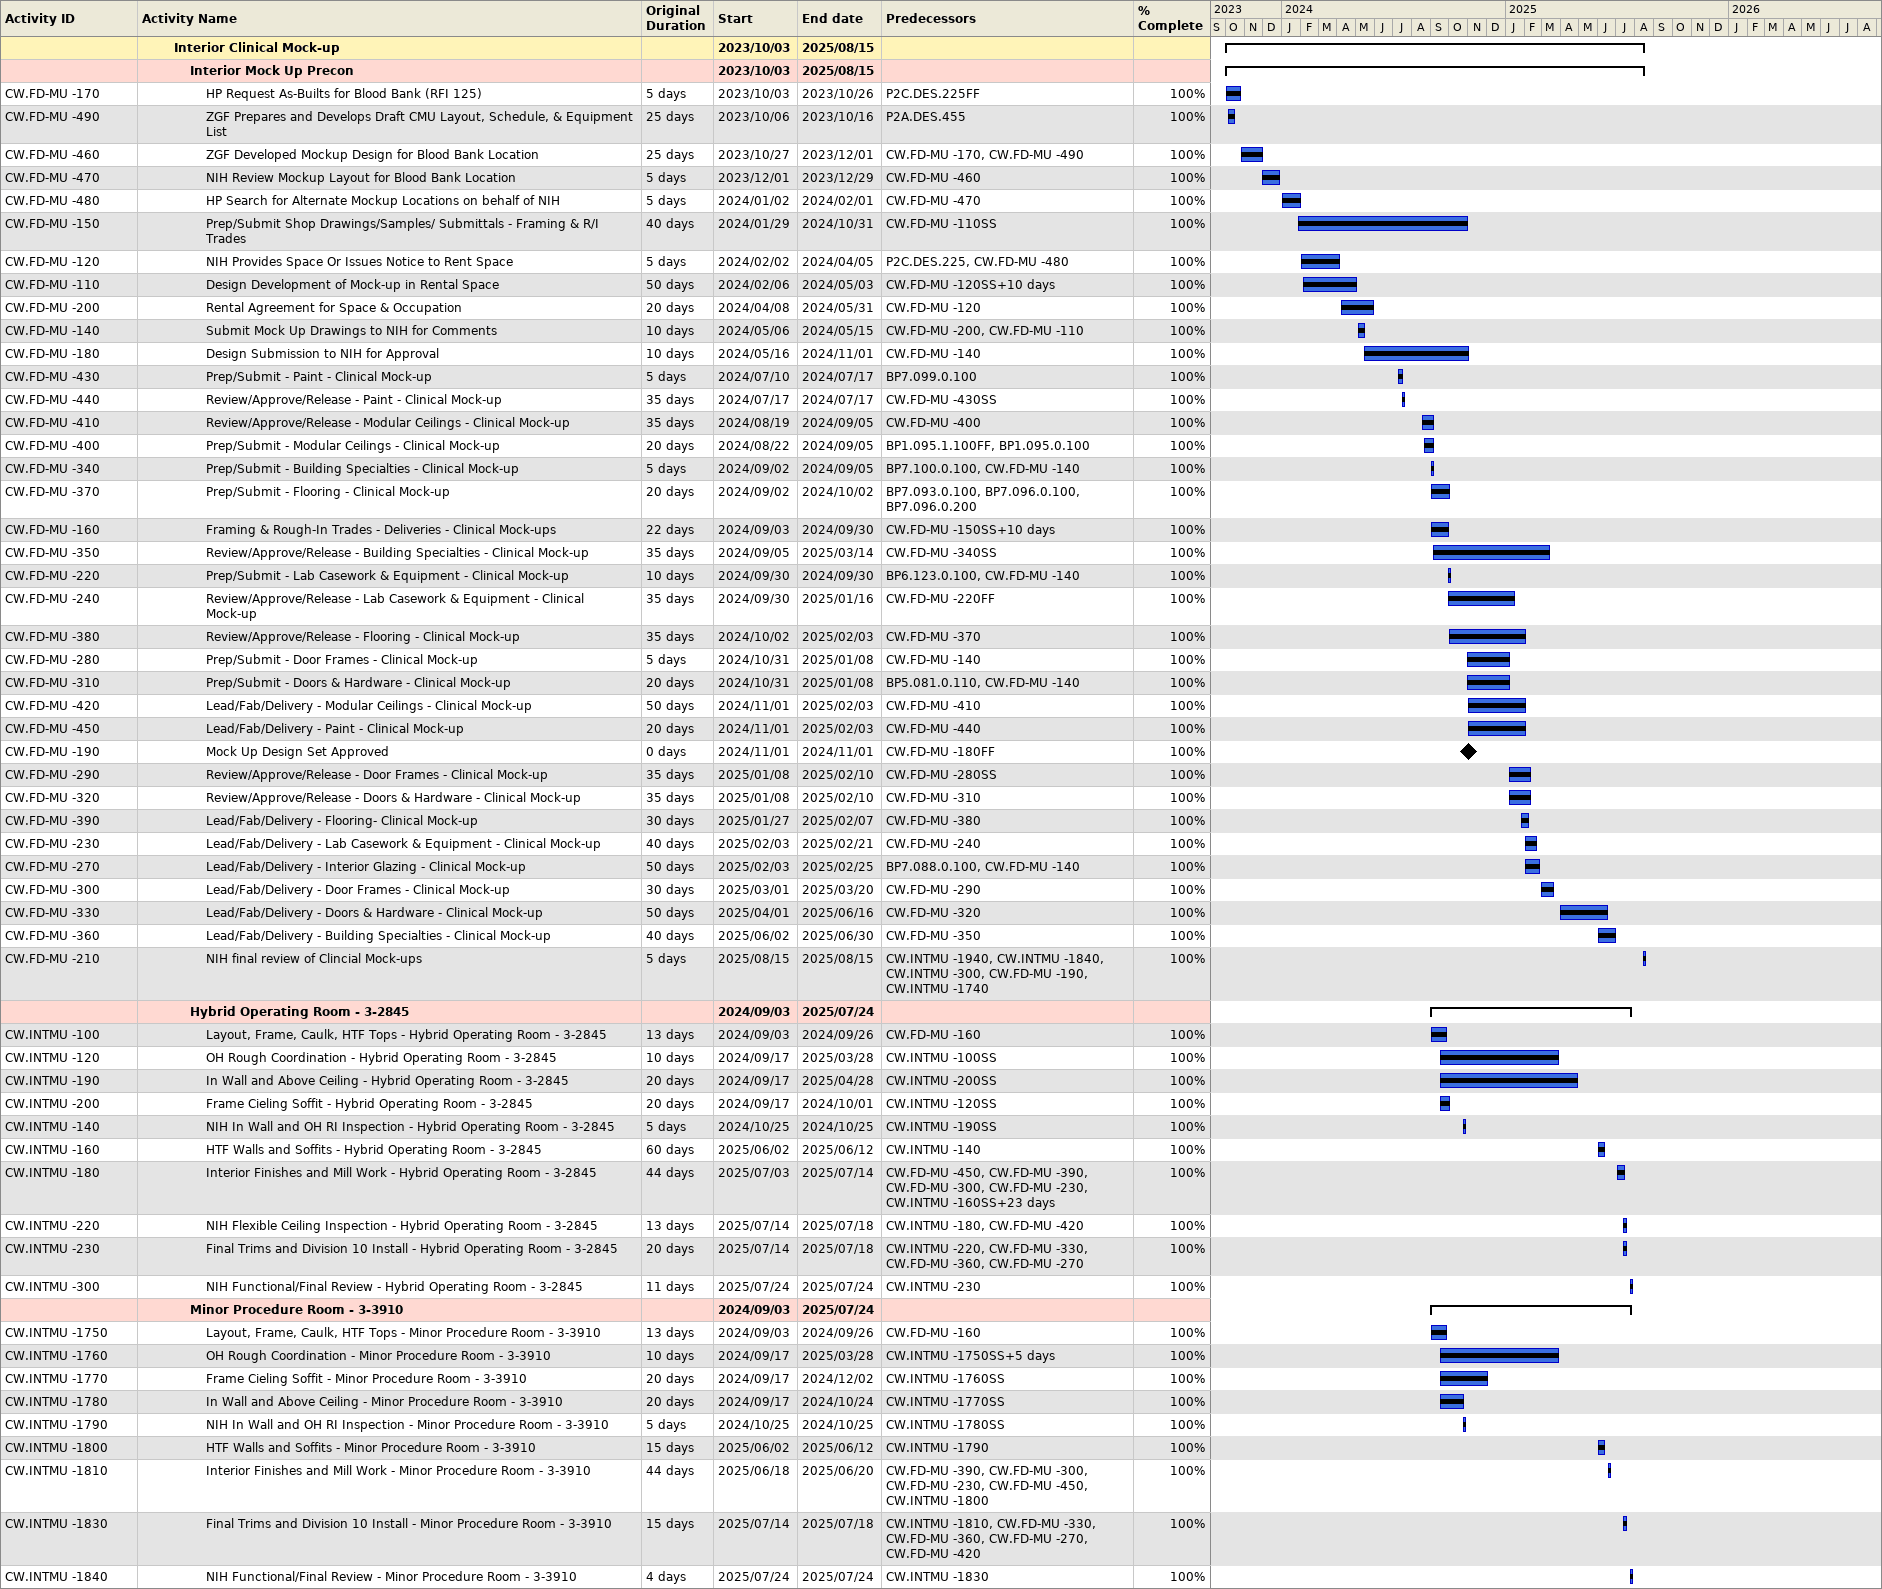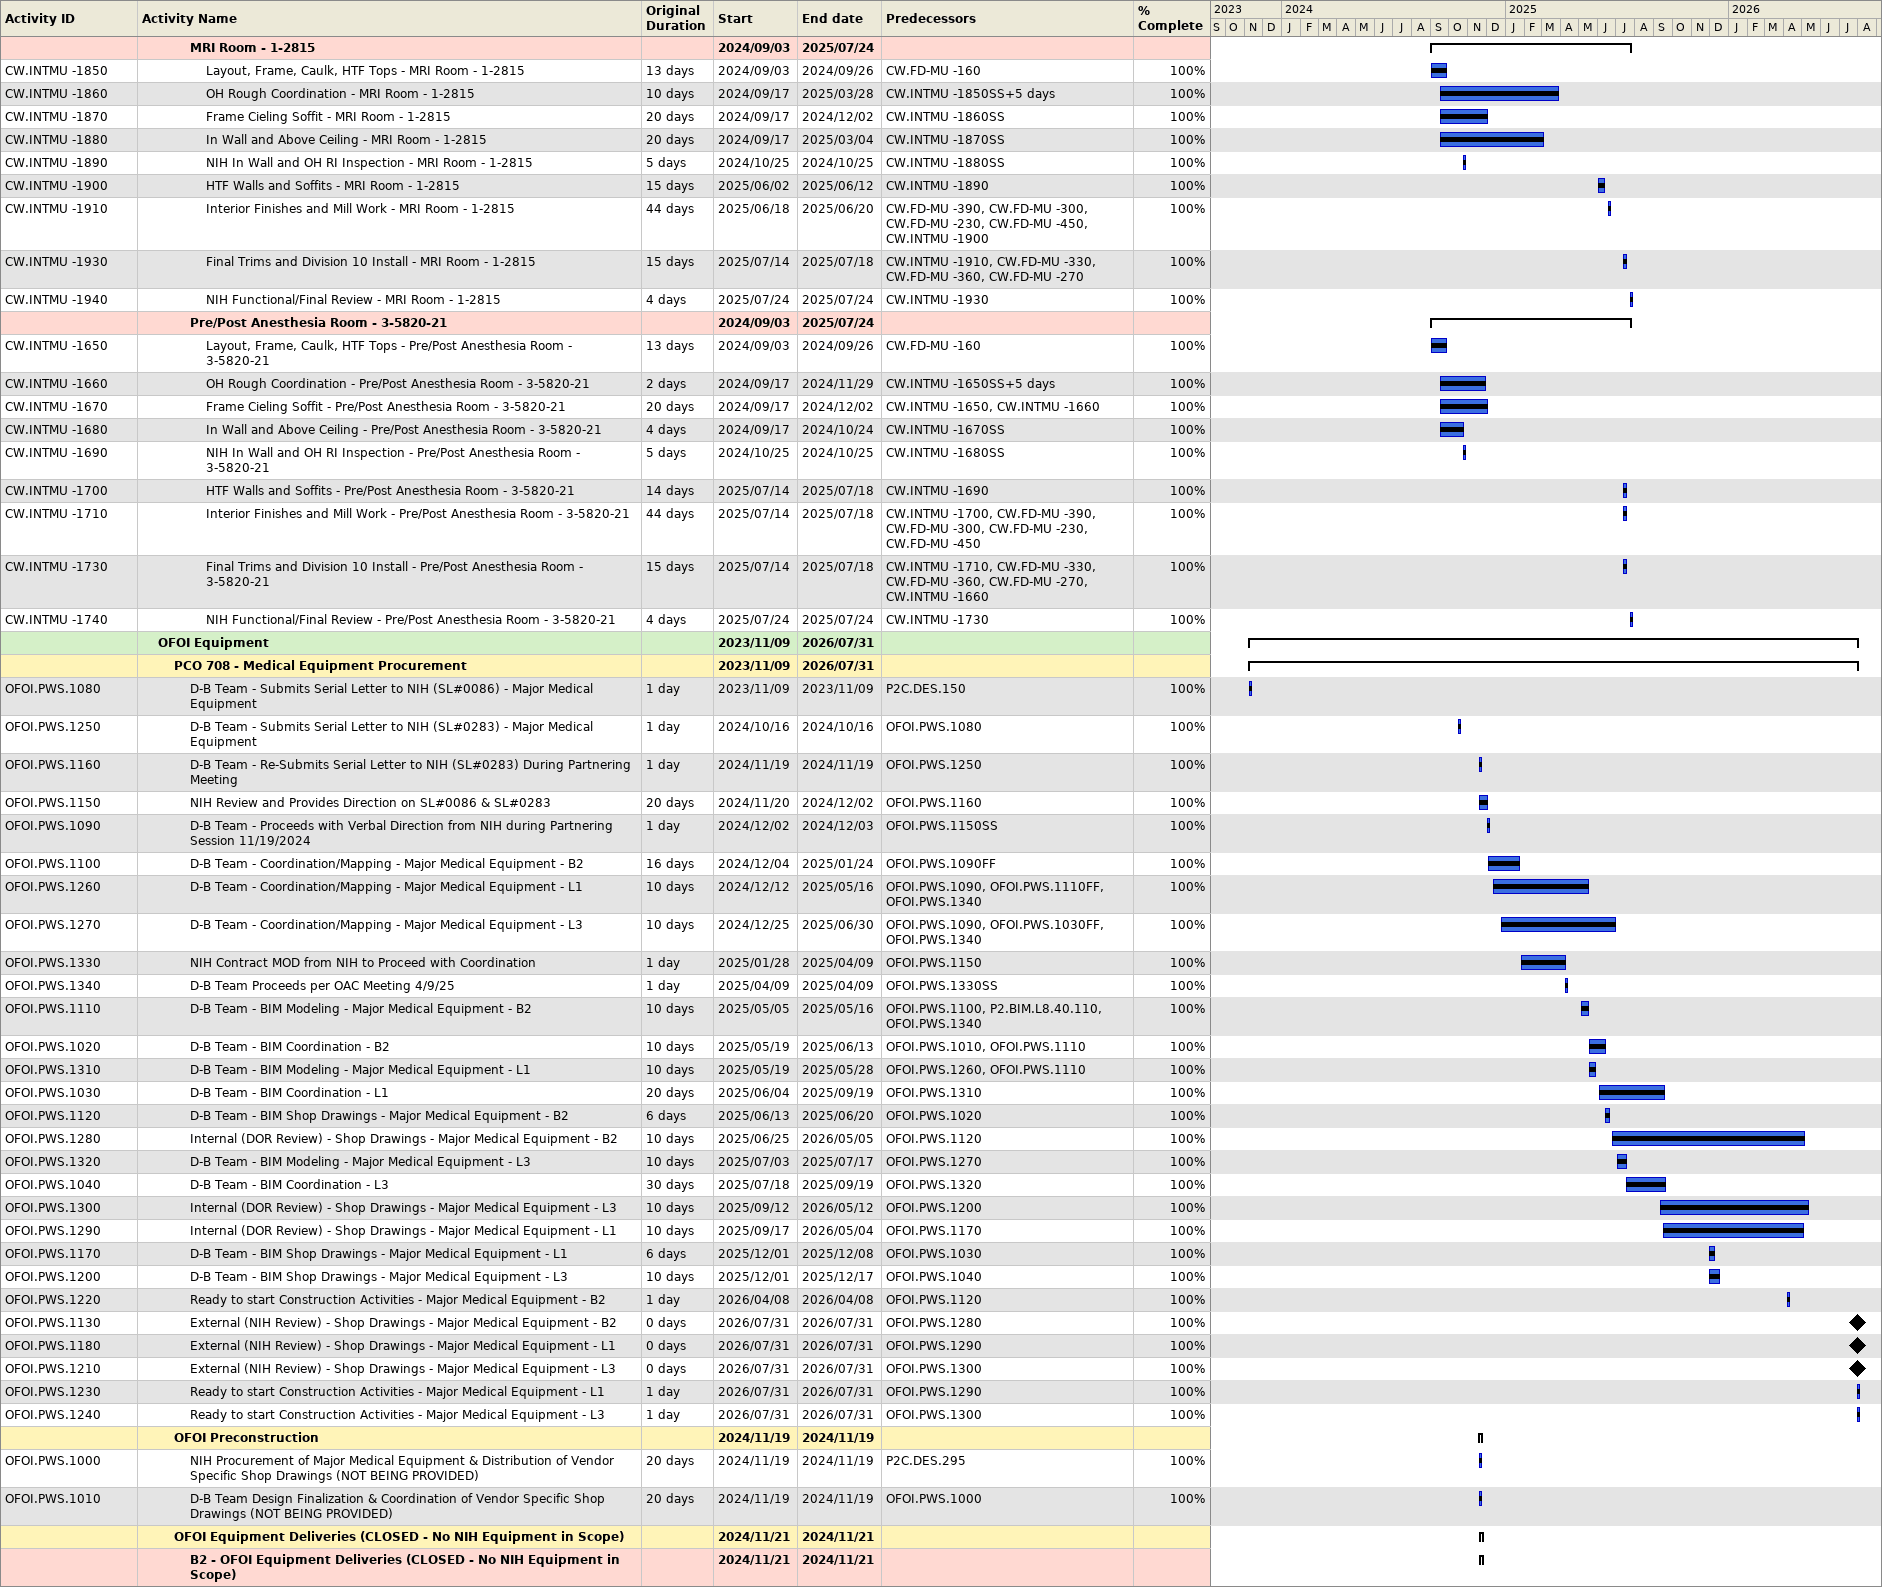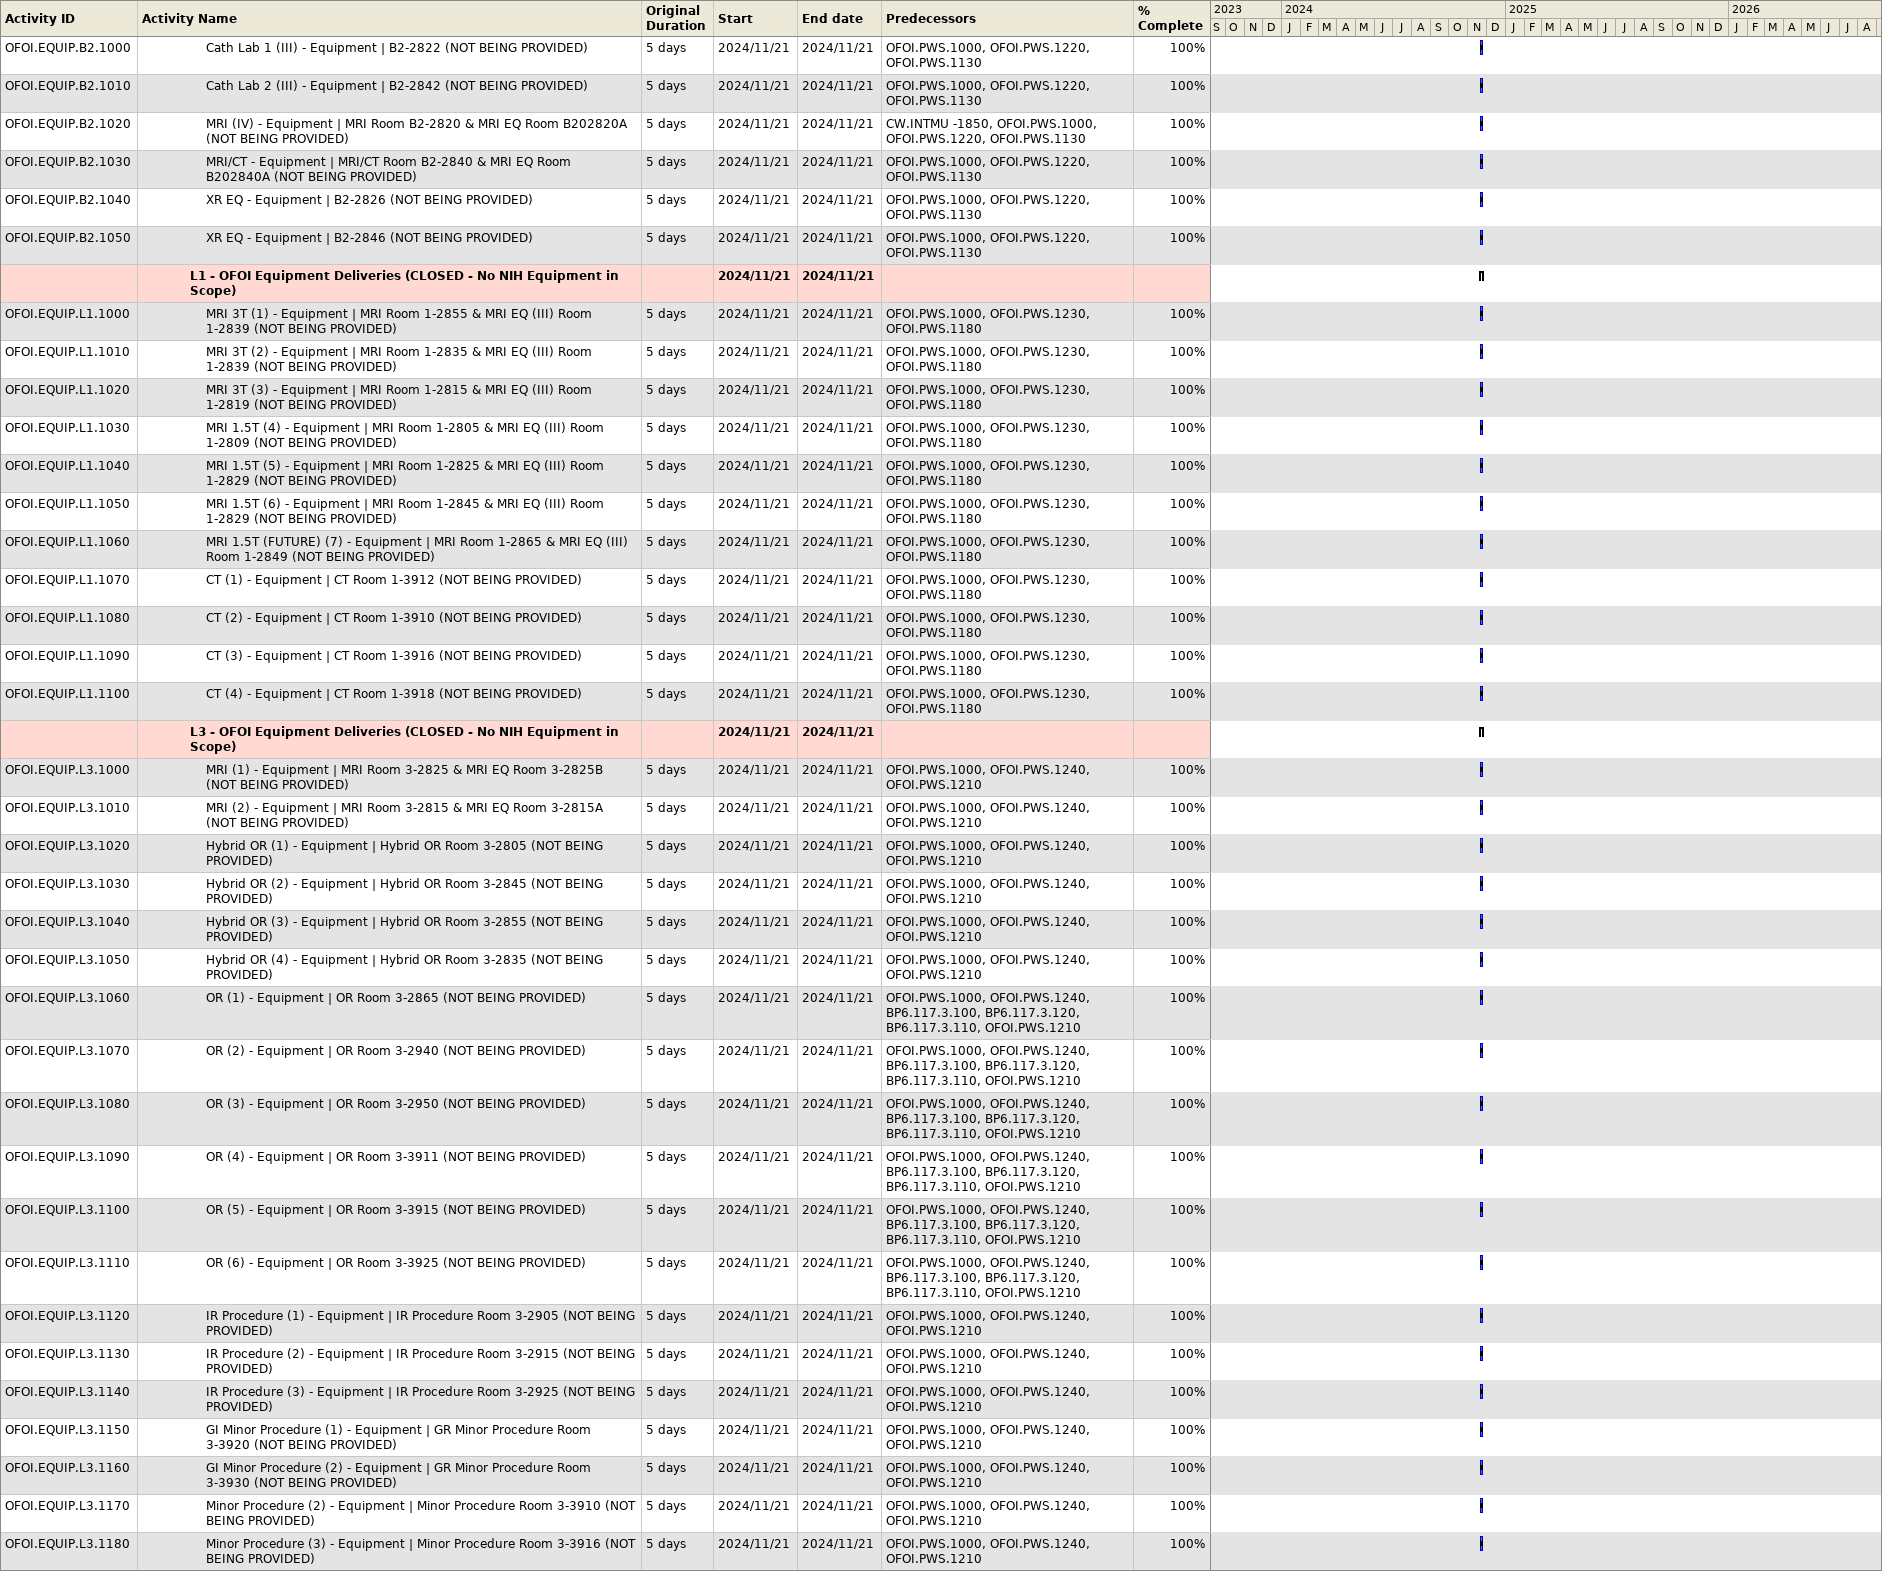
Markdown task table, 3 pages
| ID | Level | Task | Original duration | Start | Finish | Predecessors | % complete |
|---|---|---|---|---|---|---|---|
|  | 3 | **Interior Clinical Mock-up** |  | 2023-10-03 | 2025-08-15 |  |  |
|  | 4 | **Interior Mock Up Precon** |  | 2023-10-03 | 2025-08-15 |  |  |
| CW.FD-MU -170 | 5 | HP Request As-Builts for Blood Bank (RFI 125) | 5d | 2023-10-03 | 2023-10-26 | P2C.DES.225FF | 100 |
| CW.FD-MU -490 | 5 | ZGF Prepares and Develops Draft CMU Layout, Schedule, & Equipment List | 25d | 2023-10-06 | 2023-10-16 | P2A.DES.455 | 100 |
| CW.FD-MU -460 | 5 | ZGF Developed Mockup Design for Blood Bank Location | 25d | 2023-10-27 | 2023-12-01 | CW.FD-MU -170, CW.FD-MU -490 | 100 |
| CW.FD-MU -470 | 5 | NIH Review Mockup Layout for Blood Bank Location | 5d | 2023-12-01 | 2023-12-29 | CW.FD-MU -460 | 100 |
| CW.FD-MU -480 | 5 | HP Search for Alternate Mockup Locations on behalf of NIH | 5d | 2024-01-02 | 2024-02-01 | CW.FD-MU -470 | 100 |
| CW.FD-MU -150 | 5 | Prep/Submit Shop Drawings/Samples/ Submittals - Framing & R/I Trades | 40d | 2024-01-29 | 2024-10-31 | CW.FD-MU -110SS | 100 |
| CW.FD-MU -120 | 5 | NIH Provides Space Or Issues Notice to Rent Space | 5d | 2024-02-02 | 2024-04-05 | P2C.DES.225, CW.FD-MU -480 | 100 |
| CW.FD-MU -110 | 5 | Design Development of Mock-up in Rental Space | 50d | 2024-02-06 | 2024-05-03 | CW.FD-MU -120SS+10d | 100 |
| CW.FD-MU -200 | 5 | Rental Agreement for Space & Occupation | 20d | 2024-04-08 | 2024-05-31 | CW.FD-MU -120 | 100 |
| CW.FD-MU -140 | 5 | Submit Mock Up Drawings to NIH for Comments | 10d | 2024-05-06 | 2024-05-15 | CW.FD-MU -200, CW.FD-MU -110 | 100 |
| CW.FD-MU -180 | 5 | Design Submission to NIH for Approval | 10d | 2024-05-16 | 2024-11-01 | CW.FD-MU -140 | 100 |
| CW.FD-MU -430 | 5 | Prep/Submit - Paint - Clinical Mock-up | 5d | 2024-07-10 | 2024-07-17 | BP7.099.0.100 | 100 |
| CW.FD-MU -440 | 5 | Review/Approve/Release - Paint - Clinical Mock-up | 35d | 2024-07-17 | 2024-07-17 | CW.FD-MU -430SS | 100 |
| CW.FD-MU -410 | 5 | Review/Approve/Release - Modular Ceilings - Clinical Mock-up | 35d | 2024-08-19 | 2024-09-05 | CW.FD-MU -400 | 100 |
| CW.FD-MU -400 | 5 | Prep/Submit - Modular Ceilings - Clinical Mock-up | 20d | 2024-08-22 | 2024-09-05 | BP1.095.1.100FF, BP1.095.0.100 | 100 |
| CW.FD-MU -340 | 5 | Prep/Submit - Building Specialties - Clinical Mock-up | 5d | 2024-09-02 | 2024-09-05 | BP7.100.0.100, CW.FD-MU -140 | 100 |
| CW.FD-MU -370 | 5 | Prep/Submit - Flooring - Clinical Mock-up | 20d | 2024-09-02 | 2024-10-02 | BP7.093.0.100, BP7.096.0.100, BP7.096.0.200 | 100 |
| CW.FD-MU -160 | 5 | Framing & Rough-In Trades - Deliveries - Clinical Mock-ups | 22d | 2024-09-03 | 2024-09-30 | CW.FD-MU -150SS+10d | 100 |
| CW.FD-MU -350 | 5 | Review/Approve/Release - Building Specialties - Clinical Mock-up | 35d | 2024-09-05 | 2025-03-14 | CW.FD-MU -340SS | 100 |
| CW.FD-MU -220 | 5 | Prep/Submit - Lab Casework & Equipment - Clinical Mock-up | 10d | 2024-09-30 | 2024-09-30 | BP6.123.0.100, CW.FD-MU -140 | 100 |
| CW.FD-MU -240 | 5 | Review/Approve/Release - Lab Casework & Equipment - Clinical Mock-up | 35d | 2024-09-30 | 2025-01-16 | CW.FD-MU -220FF | 100 |
| CW.FD-MU -380 | 5 | Review/Approve/Release - Flooring - Clinical Mock-up | 35d | 2024-10-02 | 2025-02-03 | CW.FD-MU -370 | 100 |
| CW.FD-MU -280 | 5 | Prep/Submit - Door Frames - Clinical Mock-up | 5d | 2024-10-31 | 2025-01-08 | CW.FD-MU -140 | 100 |
| CW.FD-MU -310 | 5 | Prep/Submit - Doors & Hardware - Clinical Mock-up | 20d | 2024-10-31 | 2025-01-08 | BP5.081.0.110, CW.FD-MU -140 | 100 |
| CW.FD-MU -420 | 5 | Lead/Fab/Delivery - Modular Ceilings - Clinical Mock-up | 50d | 2024-11-01 | 2025-02-03 | CW.FD-MU -410 | 100 |
| CW.FD-MU -450 | 5 | Lead/Fab/Delivery - Paint - Clinical Mock-up | 20d | 2024-11-01 | 2025-02-03 | CW.FD-MU -440 | 100 |
| CW.FD-MU -190 | 5 | Mock Up Design Set Approved | 0d | 2024-11-01 | 2024-11-01 | CW.FD-MU -180FF | 100 |
| CW.FD-MU -290 | 5 | Review/Approve/Release - Door Frames - Clinical Mock-up | 35d | 2025-01-08 | 2025-02-10 | CW.FD-MU -280SS | 100 |
| CW.FD-MU -320 | 5 | Review/Approve/Release - Doors & Hardware - Clinical Mock-up | 35d | 2025-01-08 | 2025-02-10 | CW.FD-MU -310 | 100 |
| CW.FD-MU -390 | 5 | Lead/Fab/Delivery - Flooring- Clinical Mock-up | 30d | 2025-01-27 | 2025-02-07 | CW.FD-MU -380 | 100 |
| CW.FD-MU -230 | 5 | Lead/Fab/Delivery - Lab Casework & Equipment - Clinical Mock-up | 40d | 2025-02-03 | 2025-02-21 | CW.FD-MU -240 | 100 |
| CW.FD-MU -270 | 5 | Lead/Fab/Delivery - Interior Glazing - Clinical Mock-up | 50d | 2025-02-03 | 2025-02-25 | BP7.088.0.100, CW.FD-MU -140 | 100 |
| CW.FD-MU -300 | 5 | Lead/Fab/Delivery - Door Frames - Clinical Mock-up | 30d | 2025-03-01 | 2025-03-20 | CW.FD-MU -290 | 100 |
| CW.FD-MU -330 | 5 | Lead/Fab/Delivery - Doors & Hardware - Clinical Mock-up | 50d | 2025-04-01 | 2025-06-16 | CW.FD-MU -320 | 100 |
| CW.FD-MU -360 | 5 | Lead/Fab/Delivery - Building Specialties - Clinical Mock-up | 40d | 2025-06-02 | 2025-06-30 | CW.FD-MU -350 | 100 |
| CW.FD-MU -210 | 5 | NIH final review of Clincial Mock-ups | 5d | 2025-08-15 | 2025-08-15 | CW.INTMU -1940, CW.INTMU -1840, CW.INTMU -300, CW.FD-MU -190, CW.INTMU -1740 | 100 |
|  | 4 | **Hybrid Operating Room - 3-2845** |  | 2024-09-03 | 2025-07-24 |  |  |
| CW.INTMU -100 | 5 | Layout, Frame, Caulk, HTF Tops - Hybrid Operating Room - 3-2845 | 13d | 2024-09-03 | 2024-09-26 | CW.FD-MU -160 | 100 |
| CW.INTMU -120 | 5 | OH Rough Coordination - Hybrid Operating Room - 3-2845 | 10d | 2024-09-17 | 2025-03-28 | CW.INTMU -100SS | 100 |
| CW.INTMU -190 | 5 | In Wall and Above Ceiling - Hybrid Operating Room - 3-2845 | 20d | 2024-09-17 | 2025-04-28 | CW.INTMU -200SS | 100 |
| CW.INTMU -200 | 5 | Frame Cieling Soffit - Hybrid Operating Room - 3-2845 | 20d | 2024-09-17 | 2024-10-01 | CW.INTMU -120SS | 100 |
| CW.INTMU -140 | 5 | NIH In Wall and OH RI Inspection - Hybrid Operating Room - 3-2845 | 5d | 2024-10-25 | 2024-10-25 | CW.INTMU -190SS | 100 |
| CW.INTMU -160 | 5 | HTF Walls and Soffits - Hybrid Operating Room - 3-2845 | 60d | 2025-06-02 | 2025-06-12 | CW.INTMU -140 | 100 |
| CW.INTMU -180 | 5 | Interior Finishes and Mill Work - Hybrid Operating Room - 3-2845 | 44d | 2025-07-03 | 2025-07-14 | CW.FD-MU -450, CW.FD-MU -390, CW.FD-MU -300, CW.FD-MU -230, CW.INTMU -160SS+23d | 100 |
| CW.INTMU -220 | 5 | NIH Flexible Ceiling Inspection - Hybrid Operating Room - 3-2845 | 13d | 2025-07-14 | 2025-07-18 | CW.INTMU -180, CW.FD-MU -420 | 100 |
| CW.INTMU -230 | 5 | Final Trims and Division 10 Install - Hybrid Operating Room - 3-2845 | 20d | 2025-07-14 | 2025-07-18 | CW.INTMU -220, CW.FD-MU -330, CW.FD-MU -360, CW.FD-MU -270 | 100 |
| CW.INTMU -300 | 5 | NIH Functional/Final Review - Hybrid Operating Room - 3-2845 | 11d | 2025-07-24 | 2025-07-24 | CW.INTMU -230 | 100 |
|  | 4 | **Minor Procedure Room - 3-3910** |  | 2024-09-03 | 2025-07-24 |  |  |
| CW.INTMU -1750 | 5 | Layout, Frame, Caulk, HTF Tops - Minor Procedure Room - 3-3910 | 13d | 2024-09-03 | 2024-09-26 | CW.FD-MU -160 | 100 |
| CW.INTMU -1760 | 5 | OH Rough Coordination - Minor Procedure Room - 3-3910 | 10d | 2024-09-17 | 2025-03-28 | CW.INTMU -1750SS+5d | 100 |
| CW.INTMU -1770 | 5 | Frame Cieling Soffit - Minor Procedure Room - 3-3910 | 20d | 2024-09-17 | 2024-12-02 | CW.INTMU -1760SS | 100 |
| CW.INTMU -1780 | 5 | In Wall and Above Ceiling - Minor Procedure Room - 3-3910 | 20d | 2024-09-17 | 2024-10-24 | CW.INTMU -1770SS | 100 |
| CW.INTMU -1790 | 5 | NIH In Wall and OH RI Inspection - Minor Procedure Room - 3-3910 | 5d | 2024-10-25 | 2024-10-25 | CW.INTMU -1780SS | 100 |
| CW.INTMU -1800 | 5 | HTF Walls and Soffits - Minor Procedure Room - 3-3910 | 15d | 2025-06-02 | 2025-06-12 | CW.INTMU -1790 | 100 |
| CW.INTMU -1810 | 5 | Interior Finishes and Mill Work - Minor Procedure Room - 3-3910 | 44d | 2025-06-18 | 2025-06-20 | CW.FD-MU -390, CW.FD-MU -300, CW.FD-MU -230, CW.FD-MU -450, CW.INTMU -1800 | 100 |
| CW.INTMU -1830 | 5 | Final Trims and Division 10 Install - Minor Procedure Room - 3-3910 | 15d | 2025-07-14 | 2025-07-18 | CW.INTMU -1810, CW.FD-MU -330, CW.FD-MU -360, CW.FD-MU -270, CW.FD-MU -420 | 100 |
| CW.INTMU -1840 | 5 | NIH Functional/Final Review - Minor Procedure Room - 3-3910 | 4d | 2025-07-24 | 2025-07-24 | CW.INTMU -1830 | 100 |
|  | 4 | **MRI Room - 1-2815** |  | 2024-09-03 | 2025-07-24 |  |  |
| CW.INTMU -1850 | 5 | Layout, Frame, Caulk, HTF Tops - MRI Room - 1-2815 | 13d | 2024-09-03 | 2024-09-26 | CW.FD-MU -160 | 100 |
| CW.INTMU -1860 | 5 | OH Rough Coordination - MRI Room - 1-2815 | 10d | 2024-09-17 | 2025-03-28 | CW.INTMU -1850SS+5d | 100 |
| CW.INTMU -1870 | 5 | Frame Cieling Soffit - MRI Room - 1-2815 | 20d | 2024-09-17 | 2024-12-02 | CW.INTMU -1860SS | 100 |
| CW.INTMU -1880 | 5 | In Wall and Above Ceiling - MRI Room - 1-2815 | 20d | 2024-09-17 | 2025-03-04 | CW.INTMU -1870SS | 100 |
| CW.INTMU -1890 | 5 | NIH In Wall and OH RI Inspection - MRI Room - 1-2815 | 5d | 2024-10-25 | 2024-10-25 | CW.INTMU -1880SS | 100 |
| CW.INTMU -1900 | 5 | HTF Walls and Soffits - MRI Room - 1-2815 | 15d | 2025-06-02 | 2025-06-12 | CW.INTMU -1890 | 100 |
| CW.INTMU -1910 | 5 | Interior Finishes and Mill Work - MRI Room - 1-2815 | 44d | 2025-06-18 | 2025-06-20 | CW.FD-MU -390, CW.FD-MU -300, CW.FD-MU -230, CW.FD-MU -450, CW.INTMU -1900 | 100 |
| CW.INTMU -1930 | 5 | Final Trims and Division 10 Install - MRI Room - 1-2815 | 15d | 2025-07-14 | 2025-07-18 | CW.INTMU -1910, CW.FD-MU -330, CW.FD-MU -360, CW.FD-MU -270 | 100 |
| CW.INTMU -1940 | 5 | NIH Functional/Final Review - MRI Room - 1-2815 | 4d | 2025-07-24 | 2025-07-24 | CW.INTMU -1930 | 100 |
|  | 4 | **Pre/Post Anesthesia Room - 3-5820-21** |  | 2024-09-03 | 2025-07-24 |  |  |
| CW.INTMU -1650 | 5 | Layout, Frame, Caulk, HTF Tops - Pre/Post Anesthesia Room - 3-5820-21 | 13d | 2024-09-03 | 2024-09-26 | CW.FD-MU -160 | 100 |
| CW.INTMU -1660 | 5 | OH Rough Coordination - Pre/Post Anesthesia Room - 3-5820-21 | 2d | 2024-09-17 | 2024-11-29 | CW.INTMU -1650SS+5d | 100 |
| CW.INTMU -1670 | 5 | Frame Cieling Soffit - Pre/Post Anesthesia Room - 3-5820-21 | 20d | 2024-09-17 | 2024-12-02 | CW.INTMU -1650, CW.INTMU -1660 | 100 |
| CW.INTMU -1680 | 5 | In Wall and Above Ceiling - Pre/Post Anesthesia Room - 3-5820-21 | 4d | 2024-09-17 | 2024-10-24 | CW.INTMU -1670SS | 100 |
| CW.INTMU -1690 | 5 | NIH In Wall and OH RI Inspection - Pre/Post Anesthesia Room - 3-5820-21 | 5d | 2024-10-25 | 2024-10-25 | CW.INTMU -1680SS | 100 |
| CW.INTMU -1700 | 5 | HTF Walls and Soffits - Pre/Post Anesthesia Room - 3-5820-21 | 14d | 2025-07-14 | 2025-07-18 | CW.INTMU -1690 | 100 |
| CW.INTMU -1710 | 5 | Interior Finishes and Mill Work - Pre/Post Anesthesia Room - 3-5820-21 | 44d | 2025-07-14 | 2025-07-18 | CW.INTMU -1700, CW.FD-MU -390, CW.FD-MU -300, CW.FD-MU -230, CW.FD-MU -450 | 100 |
| CW.INTMU -1730 | 5 | Final Trims and Division 10 Install - Pre/Post Anesthesia Room - 3-5820-21 | 15d | 2025-07-14 | 2025-07-18 | CW.INTMU -1710, CW.FD-MU -330, CW.FD-MU -360, CW.FD-MU -270, CW.INTMU -1660 | 100 |
| CW.INTMU -1740 | 5 | NIH Functional/Final Review - Pre/Post Anesthesia Room - 3-5820-21 | 4d | 2025-07-24 | 2025-07-24 | CW.INTMU -1730 | 100 |
|  | 2 | **OFOI Equipment** |  | 2023-11-09 | 2026-07-31 |  |  |
|  | 3 | **PCO 708 - Medical Equipment Procurement** |  | 2023-11-09 | 2026-07-31 |  |  |
| OFOI.PWS.1080 | 4 | D-B Team - Submits Serial Letter to NIH (SL#0086) - Major Medical Equipment | 1d | 2023-11-09 | 2023-11-09 | P2C.DES.150 | 100 |
| OFOI.PWS.1250 | 4 | D-B Team - Submits Serial Letter to NIH (SL#0283) - Major Medical Equipment | 1d | 2024-10-16 | 2024-10-16 | OFOI.PWS.1080 | 100 |
| OFOI.PWS.1160 | 4 | D-B Team - Re-Submits Serial Letter to NIH (SL#0283) During Partnering Meeting | 1d | 2024-11-19 | 2024-11-19 | OFOI.PWS.1250 | 100 |
| OFOI.PWS.1150 | 4 | NIH Review and Provides Direction on SL#0086 & SL#0283 | 20d | 2024-11-20 | 2024-12-02 | OFOI.PWS.1160 | 100 |
| OFOI.PWS.1090 | 4 | D-B Team - Proceeds with Verbal Direction from NIH during Partnering Session 11/19/2024 | 1d | 2024-12-02 | 2024-12-03 | OFOI.PWS.1150SS | 100 |
| OFOI.PWS.1100 | 4 | D-B Team - Coordination/Mapping - Major Medical Equipment - B2 | 16d | 2024-12-04 | 2025-01-24 | OFOI.PWS.1090FF | 100 |
| OFOI.PWS.1260 | 4 | D-B Team - Coordination/Mapping - Major Medical Equipment - L1 | 10d | 2024-12-12 | 2025-05-16 | OFOI.PWS.1090, OFOI.PWS.1110FF, OFOI.PWS.1340 | 100 |
| OFOI.PWS.1270 | 4 | D-B Team - Coordination/Mapping - Major Medical Equipment - L3 | 10d | 2024-12-25 | 2025-06-30 | OFOI.PWS.1090, OFOI.PWS.1030FF, OFOI.PWS.1340 | 100 |
| OFOI.PWS.1330 | 4 | NIH Contract MOD from NIH to Proceed with Coordination | 1d | 2025-01-28 | 2025-04-09 | OFOI.PWS.1150 | 100 |
| OFOI.PWS.1340 | 4 | D-B Team Proceeds per OAC Meeting 4/9/25 | 1d | 2025-04-09 | 2025-04-09 | OFOI.PWS.1330SS | 100 |
| OFOI.PWS.1110 | 4 | D-B Team - BIM Modeling - Major Medical Equipment - B2 | 10d | 2025-05-05 | 2025-05-16 | OFOI.PWS.1100, P2.BIM.L8.40.110, OFOI.PWS.1340 | 100 |
| OFOI.PWS.1020 | 4 | D-B Team - BIM Coordination - B2 | 10d | 2025-05-19 | 2025-06-13 | OFOI.PWS.1010, OFOI.PWS.1110 | 100 |
| OFOI.PWS.1310 | 4 | D-B Team - BIM Modeling - Major Medical Equipment - L1 | 10d | 2025-05-19 | 2025-05-28 | OFOI.PWS.1260, OFOI.PWS.1110 | 100 |
| OFOI.PWS.1030 | 4 | D-B Team - BIM Coordination - L1 | 20d | 2025-06-04 | 2025-09-19 | OFOI.PWS.1310 | 100 |
| OFOI.PWS.1120 | 4 | D-B Team - BIM Shop Drawings - Major Medical Equipment - B2 | 6d | 2025-06-13 | 2025-06-20 | OFOI.PWS.1020 | 100 |
| OFOI.PWS.1280 | 4 | Internal (DOR Review) - Shop Drawings - Major Medical Equipment - B2 | 10d | 2025-06-25 | 2026-05-05 | OFOI.PWS.1120 | 100 |
| OFOI.PWS.1320 | 4 | D-B Team - BIM Modeling - Major Medical Equipment - L3 | 10d | 2025-07-03 | 2025-07-17 | OFOI.PWS.1270 | 100 |
| OFOI.PWS.1040 | 4 | D-B Team - BIM Coordination - L3 | 30d | 2025-07-18 | 2025-09-19 | OFOI.PWS.1320 | 100 |
| OFOI.PWS.1300 | 4 | Internal (DOR Review) - Shop Drawings - Major Medical Equipment - L3 | 10d | 2025-09-12 | 2026-05-12 | OFOI.PWS.1200 | 100 |
| OFOI.PWS.1290 | 4 | Internal (DOR Review) - Shop Drawings - Major Medical Equipment - L1 | 10d | 2025-09-17 | 2026-05-04 | OFOI.PWS.1170 | 100 |
| OFOI.PWS.1170 | 4 | D-B Team - BIM Shop Drawings - Major Medical Equipment - L1 | 6d | 2025-12-01 | 2025-12-08 | OFOI.PWS.1030 | 100 |
| OFOI.PWS.1200 | 4 | D-B Team - BIM Shop Drawings - Major Medical Equipment - L3 | 10d | 2025-12-01 | 2025-12-17 | OFOI.PWS.1040 | 100 |
| OFOI.PWS.1220 | 4 | Ready to start Construction Activities - Major Medical Equipment - B2 | 1d | 2026-04-08 | 2026-04-08 | OFOI.PWS.1120 | 100 |
| OFOI.PWS.1130 | 4 | External (NIH Review) - Shop Drawings - Major Medical Equipment - B2 | 0d | 2026-07-31 | 2026-07-31 | OFOI.PWS.1280 | 100 |
| OFOI.PWS.1180 | 4 | External (NIH Review) - Shop Drawings - Major Medical Equipment - L1 | 0d | 2026-07-31 | 2026-07-31 | OFOI.PWS.1290 | 100 |
| OFOI.PWS.1210 | 4 | External (NIH Review) - Shop Drawings - Major Medical Equipment - L3 | 0d | 2026-07-31 | 2026-07-31 | OFOI.PWS.1300 | 100 |
| OFOI.PWS.1230 | 4 | Ready to start Construction Activities - Major Medical Equipment - L1 | 1d | 2026-07-31 | 2026-07-31 | OFOI.PWS.1290 | 100 |
| OFOI.PWS.1240 | 4 | Ready to start Construction Activities - Major Medical Equipment - L3 | 1d | 2026-07-31 | 2026-07-31 | OFOI.PWS.1300 | 100 |
|  | 3 | **OFOI Preconstruction** |  | 2024-11-19 | 2024-11-19 |  |  |
| OFOI.PWS.1000 | 4 | NIH Procurement of Major Medical Equipment & Distribution of Vendor Specific Shop Drawings (NOT BEING PROVIDED) | 20d | 2024-11-19 | 2024-11-19 | P2C.DES.295 | 100 |
| OFOI.PWS.1010 | 4 | D-B Team Design Finalization & Coordination of Vendor Specific Shop Drawings (NOT BEING PROVIDED) | 20d | 2024-11-19 | 2024-11-19 | OFOI.PWS.1000 | 100 |
|  | 3 | **OFOI Equipment Deliveries (CLOSED - No NIH Equipment in Scope)** |  | 2024-11-21 | 2024-11-21 |  |  |
|  | 4 | **B2 - OFOI Equipment Deliveries (CLOSED - No NIH Equipment in Scope)** |  | 2024-11-21 | 2024-11-21 |  |  |
| OFOI.EQUIP.B2.1000 | 5 | Cath Lab 1 (III) - Equipment \| B2-2822 (NOT BEING PROVIDED) | 5d | 2024-11-21 | 2024-11-21 | OFOI.PWS.1000, OFOI.PWS.1220, OFOI.PWS.1130 | 100 |
| OFOI.EQUIP.B2.1010 | 5 | Cath Lab 2 (III) - Equipment \| B2-2842 (NOT BEING PROVIDED) | 5d | 2024-11-21 | 2024-11-21 | OFOI.PWS.1000, OFOI.PWS.1220, OFOI.PWS.1130 | 100 |
| OFOI.EQUIP.B2.1020 | 5 | MRI (IV) - Equipment \| MRI Room B2-2820 & MRI EQ Room B202820A (NOT BEING PROVIDED) | 5d | 2024-11-21 | 2024-11-21 | CW.INTMU -1850, OFOI.PWS.1000, OFOI.PWS.1220, OFOI.PWS.1130 | 100 |
| OFOI.EQUIP.B2.1030 | 5 | MRI/CT - Equipment \| MRI/CT Room B2-2840 & MRI EQ Room B202840A (NOT BEING PROVIDED) | 5d | 2024-11-21 | 2024-11-21 | OFOI.PWS.1000, OFOI.PWS.1220, OFOI.PWS.1130 | 100 |
| OFOI.EQUIP.B2.1040 | 5 | XR EQ - Equipment \| B2-2826 (NOT BEING PROVIDED) | 5d | 2024-11-21 | 2024-11-21 | OFOI.PWS.1000, OFOI.PWS.1220, OFOI.PWS.1130 | 100 |
| OFOI.EQUIP.B2.1050 | 5 | XR EQ - Equipment \| B2-2846 (NOT BEING PROVIDED) | 5d | 2024-11-21 | 2024-11-21 | OFOI.PWS.1000, OFOI.PWS.1220, OFOI.PWS.1130 | 100 |
|  | 4 | **L1 - OFOI Equipment Deliveries (CLOSED - No NIH Equipment in Scope)** |  | 2024-11-21 | 2024-11-21 |  |  |
| OFOI.EQUIP.L1.1000 | 5 | MRI 3T (1) - Equipment \| MRI Room 1-2855 & MRI EQ (III) Room 1-2839 (NOT BEING PROVIDED) | 5d | 2024-11-21 | 2024-11-21 | OFOI.PWS.1000, OFOI.PWS.1230, OFOI.PWS.1180 | 100 |
| OFOI.EQUIP.L1.1010 | 5 | MRI 3T (2) - Equipment \| MRI Room 1-2835 & MRI EQ (III) Room 1-2839 (NOT BEING PROVIDED) | 5d | 2024-11-21 | 2024-11-21 | OFOI.PWS.1000, OFOI.PWS.1230, OFOI.PWS.1180 | 100 |
| OFOI.EQUIP.L1.1020 | 5 | MRI 3T (3) - Equipment \| MRI Room 1-2815 & MRI EQ (III) Room 1-2819 (NOT BEING PROVIDED) | 5d | 2024-11-21 | 2024-11-21 | OFOI.PWS.1000, OFOI.PWS.1230, OFOI.PWS.1180 | 100 |
| OFOI.EQUIP.L1.1030 | 5 | MRI 1.5T (4) - Equipment \| MRI Room 1-2805 & MRI EQ (III) Room 1-2809 (NOT BEING PROVIDED) | 5d | 2024-11-21 | 2024-11-21 | OFOI.PWS.1000, OFOI.PWS.1230, OFOI.PWS.1180 | 100 |
| OFOI.EQUIP.L1.1040 | 5 | MRI 1.5T (5) - Equipment \| MRI Room 1-2825 & MRI EQ (III) Room 1-2829 (NOT BEING PROVIDED) | 5d | 2024-11-21 | 2024-11-21 | OFOI.PWS.1000, OFOI.PWS.1230, OFOI.PWS.1180 | 100 |
| OFOI.EQUIP.L1.1050 | 5 | MRI 1.5T (6) - Equipment \| MRI Room 1-2845 & MRI EQ (III) Room 1-2829 (NOT BEING PROVIDED) | 5d | 2024-11-21 | 2024-11-21 | OFOI.PWS.1000, OFOI.PWS.1230, OFOI.PWS.1180 | 100 |
| OFOI.EQUIP.L1.1060 | 5 | MRI 1.5T (FUTURE) (7) - Equipment \| MRI Room 1-2865 & MRI EQ (III) Room 1-2849 (NOT BEING PROVIDED) | 5d | 2024-11-21 | 2024-11-21 | OFOI.PWS.1000, OFOI.PWS.1230, OFOI.PWS.1180 | 100 |
| OFOI.EQUIP.L1.1070 | 5 | CT (1) - Equipment \| CT Room 1-3912 (NOT BEING PROVIDED) | 5d | 2024-11-21 | 2024-11-21 | OFOI.PWS.1000, OFOI.PWS.1230, OFOI.PWS.1180 | 100 |
| OFOI.EQUIP.L1.1080 | 5 | CT (2) - Equipment \| CT Room 1-3910 (NOT BEING PROVIDED) | 5d | 2024-11-21 | 2024-11-21 | OFOI.PWS.1000, OFOI.PWS.1230, OFOI.PWS.1180 | 100 |
| OFOI.EQUIP.L1.1090 | 5 | CT (3) - Equipment \| CT Room 1-3916 (NOT BEING PROVIDED) | 5d | 2024-11-21 | 2024-11-21 | OFOI.PWS.1000, OFOI.PWS.1230, OFOI.PWS.1180 | 100 |
| OFOI.EQUIP.L1.1100 | 5 | CT (4) - Equipment \| CT Room 1-3918 (NOT BEING PROVIDED) | 5d | 2024-11-21 | 2024-11-21 | OFOI.PWS.1000, OFOI.PWS.1230, OFOI.PWS.1180 | 100 |
|  | 4 | **L3 - OFOI Equipment Deliveries (CLOSED - No NIH Equipment in Scope)** |  | 2024-11-21 | 2024-11-21 |  |  |
| OFOI.EQUIP.L3.1000 | 5 | MRI (1) - Equipment \| MRI Room 3-2825 & MRI EQ Room 3-2825B (NOT BEING PROVIDED) | 5d | 2024-11-21 | 2024-11-21 | OFOI.PWS.1000, OFOI.PWS.1240, OFOI.PWS.1210 | 100 |
| OFOI.EQUIP.L3.1010 | 5 | MRI (2) - Equipment \| MRI Room 3-2815 & MRI EQ Room 3-2815A (NOT BEING PROVIDED) | 5d | 2024-11-21 | 2024-11-21 | OFOI.PWS.1000, OFOI.PWS.1240, OFOI.PWS.1210 | 100 |
| OFOI.EQUIP.L3.1020 | 5 | Hybrid OR (1) - Equipment \| Hybrid OR Room 3-2805 (NOT BEING PROVIDED) | 5d | 2024-11-21 | 2024-11-21 | OFOI.PWS.1000, OFOI.PWS.1240, OFOI.PWS.1210 | 100 |
| OFOI.EQUIP.L3.1030 | 5 | Hybrid OR (2) - Equipment \| Hybrid OR Room 3-2845 (NOT BEING PROVIDED) | 5d | 2024-11-21 | 2024-11-21 | OFOI.PWS.1000, OFOI.PWS.1240, OFOI.PWS.1210 | 100 |
| OFOI.EQUIP.L3.1040 | 5 | Hybrid OR (3) - Equipment \| Hybrid OR Room 3-2855 (NOT BEING PROVIDED) | 5d | 2024-11-21 | 2024-11-21 | OFOI.PWS.1000, OFOI.PWS.1240, OFOI.PWS.1210 | 100 |
| OFOI.EQUIP.L3.1050 | 5 | Hybrid OR (4) - Equipment \| Hybrid OR Room 3-2835 (NOT BEING PROVIDED) | 5d | 2024-11-21 | 2024-11-21 | OFOI.PWS.1000, OFOI.PWS.1240, OFOI.PWS.1210 | 100 |
| OFOI.EQUIP.L3.1060 | 5 | OR (1) - Equipment \| OR Room 3-2865 (NOT BEING PROVIDED) | 5d | 2024-11-21 | 2024-11-21 | OFOI.PWS.1000, OFOI.PWS.1240, BP6.117.3.100, BP6.117.3.120, BP6.117.3.110, OFOI.PWS.1210 | 100 |
| OFOI.EQUIP.L3.1070 | 5 | OR (2) - Equipment \| OR Room 3-2940 (NOT BEING PROVIDED) | 5d | 2024-11-21 | 2024-11-21 | OFOI.PWS.1000, OFOI.PWS.1240, BP6.117.3.100, BP6.117.3.120, BP6.117.3.110, OFOI.PWS.1210 | 100 |
| OFOI.EQUIP.L3.1080 | 5 | OR (3) - Equipment \| OR Room 3-2950 (NOT BEING PROVIDED) | 5d | 2024-11-21 | 2024-11-21 | OFOI.PWS.1000, OFOI.PWS.1240, BP6.117.3.100, BP6.117.3.120, BP6.117.3.110, OFOI.PWS.1210 | 100 |
| OFOI.EQUIP.L3.1090 | 5 | OR (4) - Equipment \| OR Room 3-3911 (NOT BEING PROVIDED) | 5d | 2024-11-21 | 2024-11-21 | OFOI.PWS.1000, OFOI.PWS.1240, BP6.117.3.100, BP6.117.3.120, BP6.117.3.110, OFOI.PWS.1210 | 100 |
| OFOI.EQUIP.L3.1100 | 5 | OR (5) - Equipment \| OR Room 3-3915 (NOT BEING PROVIDED) | 5d | 2024-11-21 | 2024-11-21 | OFOI.PWS.1000, OFOI.PWS.1240, BP6.117.3.100, BP6.117.3.120, BP6.117.3.110, OFOI.PWS.1210 | 100 |
| OFOI.EQUIP.L3.1110 | 5 | OR (6) - Equipment \| OR Room 3-3925 (NOT BEING PROVIDED) | 5d | 2024-11-21 | 2024-11-21 | OFOI.PWS.1000, OFOI.PWS.1240, BP6.117.3.100, BP6.117.3.120, BP6.117.3.110, OFOI.PWS.1210 | 100 |
| OFOI.EQUIP.L3.1120 | 5 | IR Procedure (1) - Equipment \| IR Procedure Room 3-2905 (NOT BEING PROVIDED) | 5d | 2024-11-21 | 2024-11-21 | OFOI.PWS.1000, OFOI.PWS.1240, OFOI.PWS.1210 | 100 |
| OFOI.EQUIP.L3.1130 | 5 | IR Procedure (2) - Equipment \| IR Procedure Room 3-2915 (NOT BEING PROVIDED) | 5d | 2024-11-21 | 2024-11-21 | OFOI.PWS.1000, OFOI.PWS.1240, OFOI.PWS.1210 | 100 |
| OFOI.EQUIP.L3.1140 | 5 | IR Procedure (3) - Equipment \| IR Procedure Room 3-2925 (NOT BEING PROVIDED) | 5d | 2024-11-21 | 2024-11-21 | OFOI.PWS.1000, OFOI.PWS.1240, OFOI.PWS.1210 | 100 |
| OFOI.EQUIP.L3.1150 | 5 | GI Minor Procedure (1) - Equipment \| GR Minor Procedure Room 3-3920 (NOT BEING PROVIDED) | 5d | 2024-11-21 | 2024-11-21 | OFOI.PWS.1000, OFOI.PWS.1240, OFOI.PWS.1210 | 100 |
| OFOI.EQUIP.L3.1160 | 5 | GI Minor Procedure (2) - Equipment \| GR Minor Procedure Room 3-3930 (NOT BEING PROVIDED) | 5d | 2024-11-21 | 2024-11-21 | OFOI.PWS.1000, OFOI.PWS.1240, OFOI.PWS.1210 | 100 |
| OFOI.EQUIP.L3.1170 | 5 | Minor Procedure (2) - Equipment \| Minor Procedure Room 3-3910 (NOT BEING PROVIDED) | 5d | 2024-11-21 | 2024-11-21 | OFOI.PWS.1000, OFOI.PWS.1240, OFOI.PWS.1210 | 100 |
| OFOI.EQUIP.L3.1180 | 5 | Minor Procedure (3) - Equipment \| Minor Procedure Room 3-3916 (NOT BEING PROVIDED) | 5d | 2024-11-21 | 2024-11-21 | OFOI.PWS.1000, OFOI.PWS.1240, OFOI.PWS.1210 | 100 |
